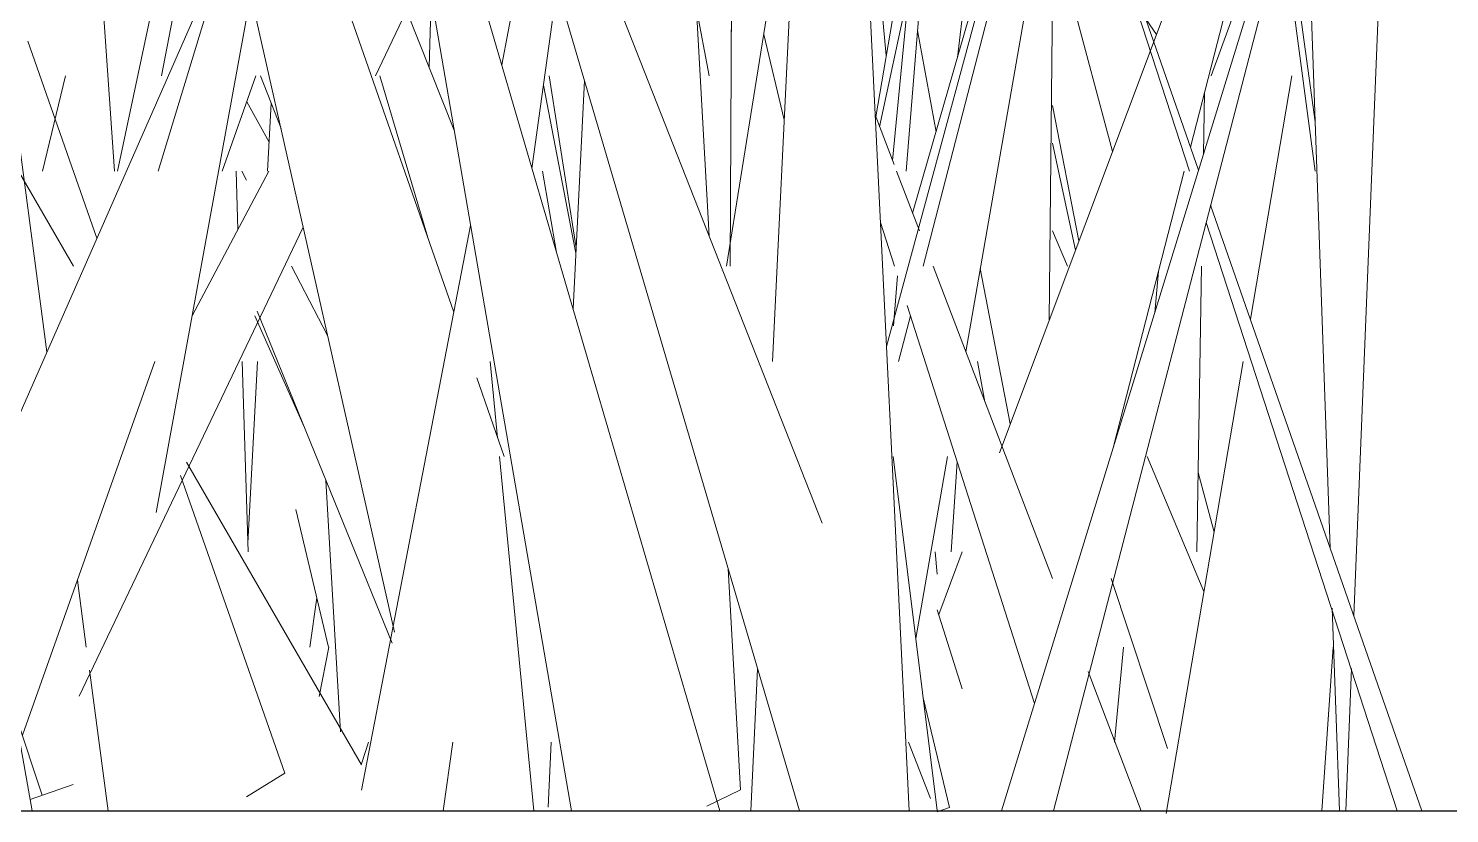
# Model space of a CAD drawing. Header units: millimetres. Extents: x -9575 to 27274, y -4387 to 11354.
# Drawn here: x -6974.46 to -6933.25, y 3047.92 to 3070.68 of the extents above; entities that cross this region are included whole.
import ezdxf

# ---------------------------------------------------------------- set-up
doc = ezdxf.new("R2010")
doc.units = ezdxf.units.MM
doc.layers.add('G-IMPT', color=8, linetype='Continuous', lineweight=9)

# ---------------------------------------------------------------- blocks, each defined once
blk = doc.blocks.new('Grass Array - 25_dwg-V48-North')
at = {"layer": 'G-IMPT'}
for p, q in [((-6949.401, 3066.851), (-6946.337, 3099.068)), ((-6971.966, 3066.547), (-6974.134, 3098.359)), ((-6949.579, 3061.463), (-6939.684, 3097.941)), ((-6934.292, 3096.321), (-6936.029, 3053.655)), ((-6948.919, 3048), (-6951.227, 3095.105)), ((-6963.847, 3053.179), (-6972.865, 3093.226)), ((-6960.736, 3069.629), (-6956.198, 3093.117)), ((-6954.106, 3063.788), (-6953.993, 3091.076)), ((-6947.1, 3089.783), (-6949.009, 3066.547)), ((-6977.565, 3088.618), (-6973.922, 3061.309)), ((-6941.999, 3088.988), (-6948.513, 3063.788)), ((-6954.717, 3064.661), (-6955.917, 3085.859)), ((-6970.103, 3085.316), (-6962.122, 3062.455)), ((-6957.303, 3085.11), (-6959.857, 3066.622)), ((-6958.715, 3048), (-6964.868, 3083.759)), ((-6947.521, 3069.841), (-6945.906, 3083.1)), ((-6948.819, 3065.33), (-6943.784, 3082.828)), ((-6938.492, 3079.188), (-6946.303, 3058.38)), ((-6944.737, 3048), (-6936.597, 3079.359)), ((-6944.311, 3078.343), (-6947.28, 3061.307)), ((-6940.795, 3066.547), (-6944.538, 3078.077)), ((-6969.539, 3077.582), (-6971.872, 3066.547)), ((-6954.081, 3069.744), (-6954.049, 3077.582)), ((-6952.078, 3077.582), (-6952.882, 3061.029)), ((-6963.021, 3077.443), (-6954.411, 3048)), ((-6974.353, 3048), (-6979.446, 3076.657)), ((-6970.603, 3069.306), (-6969.153, 3076.74)), ((-6940.764, 3067.244), (-6938.437, 3076.31)), ((-6944.858, 3062.228), (-6944.721, 3075.992)), ((-6936.711, 3055.613), (-6937.431, 3076.146)), ((-6951.443, 3056.344), (-6958.719, 3074.823)), ((-6952.441, 3074.823), (-6954.221, 3063.788)), ((-6944.58, 3074.666), (-6941.752, 3070.502)), ((-6940.168, 3069.306), (-6938.215, 3074.63)), ((-6970.694, 3066.547), (-6968.489, 3073.792)), ((-6937.145, 3067.976), (-6937.981, 3074.028)), ((-6975.913, 3056.78), (-6968.61, 3073.393)), ((-6938.318, 3073.766), (-6946.24, 3048)), ((-6943.025, 3067.113), (-6944.745, 3073.556)), ((-6938.084, 3073.633), (-6937.149, 3066.547)), ((-6942.676, 3072.733), (-6940.53, 3066.572)), ((-6967.935, 3072.065), (-6970.75, 3056.654)), ((-6964.398, 3069.306), (-6963.079, 3072.065)), ((-6959.187, 3072.065), (-6952.105, 3048)), ((-6949.886, 3068.119), (-6949.215, 3072.065)), ((-6949.583, 3069.902), (-6949.795, 3072.065)), ((-6948.935, 3071.751), (-6949.777, 3067.834)), ((-6962.841, 3069.557), (-6962.778, 3071.613)), ((-6954.723, 3069.306), (-6955.093, 3071.298)), ((-6963.493, 3071.199), (-6962.106, 3067.706)), ((-6953.137, 3070.505), (-6952.542, 3068.031)), ((-6948.675, 3070.619), (-6948.142, 3067.681)), ((-6974.479, 3070.318), (-6972.472, 3064.607)), ((-6974.049, 3066.547), (-6973.38, 3069.306)), ((-6967.861, 3069.306), (-6968.839, 3066.547)), ((-6967.729, 3069.306), (-6967.135, 3067.779)), ((-6962.88, 3064.625), (-6964.266, 3069.306)), ((-6959.355, 3069.306), (-6958.579, 3064.325)), ((-6939.027, 3062.259), (-6937.826, 3069.306)), ((-6939.027, 3062.259), (-6937.826, 3069.306)), ((-6959.523, 3069.035), (-6958.586, 3064.17)), ((-6958.336, 3069.172), (-6958.667, 3062.555)), ((-6940.387, 3067.035), (-6940.357, 3068.827)), ((-6967.48, 3067.39), (-6968.128, 3068.554)), ((-6967.525, 3066.547), (-6967.421, 3068.514)), ((-6944.767, 3068.452), (-6943.997, 3064.523)), ((-6949.359, 3066.741), (-6949.908, 3068.176)), ((-6944.767, 3067.353), (-6944.096, 3064.259)), ((-6973.154, 3063.788), (-6974.718, 3066.493)), ((-6967.491, 3066.547), (-6969.71, 3062.35)), ((-6968.384, 3064.857), (-6968.438, 3066.547)), ((-6968.137, 3066.288), (-6968.272, 3066.547)), ((-6959.549, 3066.547), (-6959.146, 3064.192)), ((-6948.622, 3064.816), (-6949.284, 3066.547)), ((-6942.991, 3058.568), (-6940.943, 3066.547)), ((-6940.178, 3065.564), (-6934.753, 3049.993)), ((-6972.99, 3051.33), (-6966.492, 3064.924)), ((-6964.799, 3048.601), (-6961.636, 3064.974)), ((-6949.755, 3065.06), (-6949.347, 3063.788)), ((-6944.333, 3063.788), (-6944.767, 3064.819)), ((-6934.774, 3048), (-6940.311, 3065.053)), ((-6965.784, 3061.78), (-6966.832, 3063.788)), ((-6949.259, 3063.512), (-6949.378, 3062.059)), ((-6944.767, 3054.738), (-6948.229, 3063.788)), ((-6945.987, 3059.22), (-6946.858, 3063.728)), ((-6941.688, 3063.643), (-6941.801, 3062.438)), ((-6940.578, 3055.511), (-6940.441, 3063.788)), ((-6948.981, 3062.647), (-6945.283, 3051.114)), ((-6967.889, 3062.354), (-6966.463, 3059.131)), ((-6967.829, 3062.483), (-6963.911, 3052.867)), ((-6948.885, 3062.349), (-6949.227, 3061.029)), ((-6970.795, 3061.029), (-6974.635, 3050.192)), ((-6968.085, 3055.511), (-6968.261, 3061.029)), ((-6968.093, 3055.758), (-6967.815, 3061.029)), ((-6961.068, 3061.029), (-6960.853, 3058.819)), ((-6946.937, 3061.029), (-6946.724, 3059.855)), ((-6941.469, 3047.924), (-6939.236, 3061.029)), ((-6941.469, 3047.924), (-6939.236, 3061.029)), ((-6961.459, 3060.554), (-6960.661, 3058.27)), ((-6964.799, 3049.335), (-6969.873, 3058.112)), ((-6960.8, 3058.27), (-6959.8, 3048)), ((-6949.386, 3058.27), (-6948.105, 3048.017)), ((-6947.809, 3058.27), (-6948.727, 3053.002)), ((-6947.53, 3058.123), (-6947.705, 3055.511)), ((-6940.373, 3054.357), (-6942.016, 3058.27)), ((-6970.054, 3057.725), (-6967.023, 3049.098)), ((-6940.079, 3056.083), (-6940.54, 3057.808)), ((-6965.41, 3050.294), (-6965.832, 3057.581)), ((-6966.708, 3056.741), (-6965.756, 3052.752)), ((-6948.105, 3054.867), (-6948.168, 3055.511)), ((-6947.38, 3055.511), (-6948.062, 3053.695)), ((-6953.809, 3048.613), (-6954.172, 3055.021)), ((-6973.04, 3054.694), (-6972.781, 3052.752)), ((-6943.063, 3054.735), (-6941.429, 3049.814)), ((-6966.097, 3054.182), (-6966.297, 3052.752)), ((-6948.105, 3053.831), (-6947.384, 3051.541)), ((-6936.444, 3048), (-6936.65, 3053.877)), ((-6965.747, 3052.752), (-6966.032, 3051.314)), ((-6942.706, 3052.752), (-6942.963, 3049.993)), ((-6936.627, 3052.752), (-6936.951, 3048)), ((-6972.692, 3052.085), (-6972.147, 3048)), ((-6953.315, 3052.112), (-6953.515, 3048)), ((-6942.189, 3048), (-6943.734, 3052.04)), ((-6936.091, 3052.128), (-6936.259, 3048)), ((-6948.513, 3051.282), (-6947.746, 3048.098)), ((-6974.063, 3048.46), (-6974.813, 3050.729)), ((-6964.598, 3049.993), (-6964.799, 3049.361)), ((-6962.153, 3049.993), (-6962.428, 3048)), ((-6959.297, 3049.993), (-6959.391, 3048.113)), ((-6948.298, 3048.359), (-6948.942, 3049.993)), ((-6934.752, 3049.993), (-6934.058, 3048)), ((-6967.023, 3049.098), (-6968.137, 3048.409)), ((-6973.162, 3048.763), (-6974.413, 3048.336)), ((-6953.809, 3048.613), (-6954.783, 3048.137)), ((-6948.105, 3047.973), (-6947.746, 3048.098))]:
    blk.add_line(p, q, dxfattribs=at)
blk = doc.blocks.new('Grass Array - Grass Array-V52-North')
blk.add_blockref('Grass Array - 25_dwg-V48-North', (0, 0))

msp = doc.modelspace()

# ---------------------------------------------------------------- linework, layer by layer
msp.add_line((-7466.268, 3048), (-6666.168, 3048))

# ---------------------------------------------------------------- block references
msp.add_blockref('Grass Array - Grass Array-V52-North', (0, 0))

doc.saveas('drawing.dxf')
